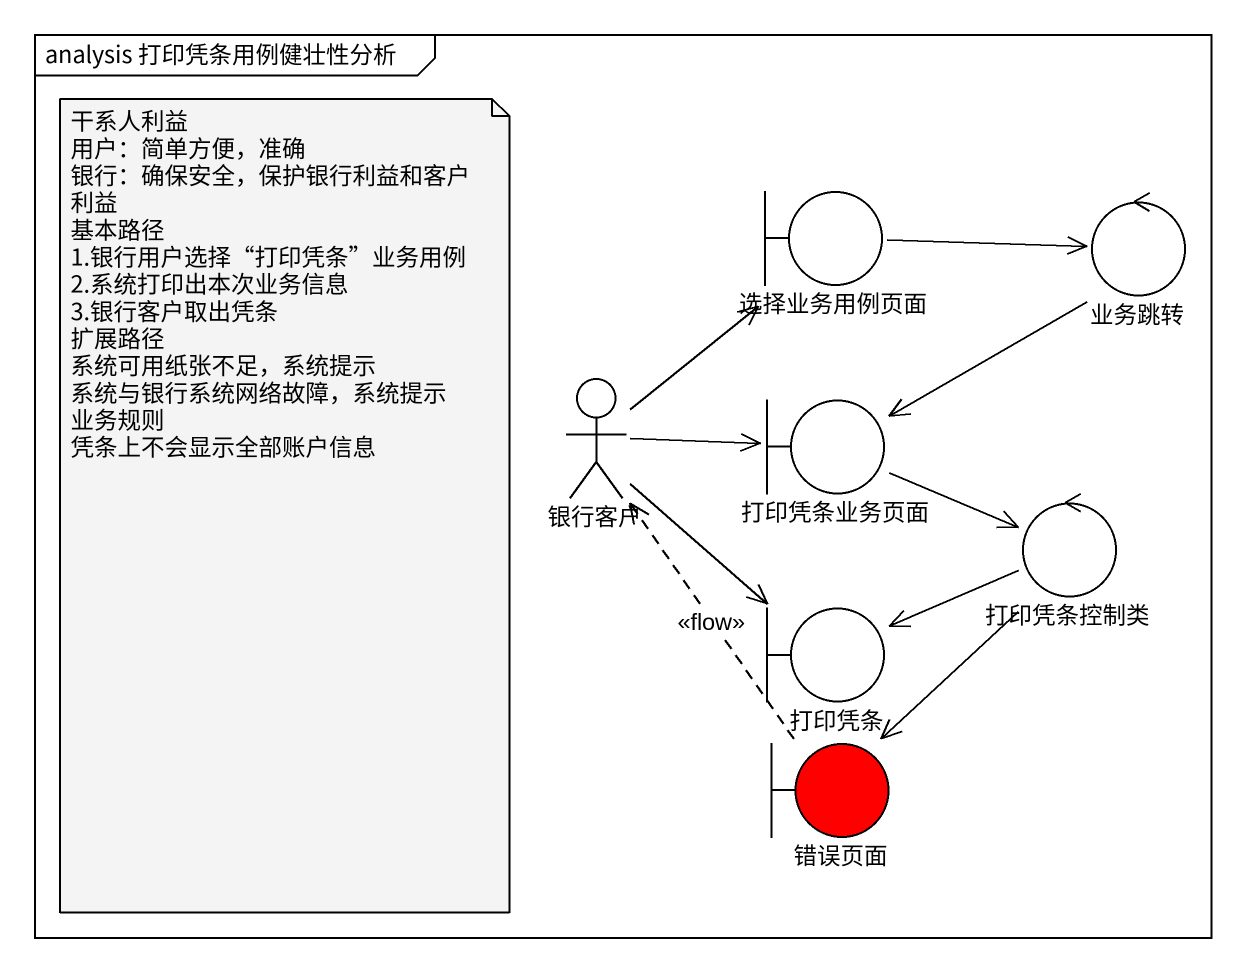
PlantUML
@startuml
mainframe analysis 打印凭条用例健壮性分析
boundary 选择业务用例页面
control 业务跳转
actor 银行客户
boundary 打印凭条业务页面
control 打印凭条控制类
boundary 打印凭条
boundary 错误页面 #FF0000
选择业务用例页面 -right-> 业务跳转
业务跳转 --> 打印凭条业务页面
银行客户 -up-> 选择业务用例页面
银行客户 -right-> 打印凭条业务页面
银行客户 --> 打印凭条
打印凭条业务页面 -right-> 打印凭条控制类
打印凭条控制类 -left-> 打印凭条
打印凭条控制类 --> 错误页面
错误页面 .up.> 银行客户 : <<flow>>
note as N1
  干系人利益
  用户：简单方便，准确
  银行：确保安全，保护银行利益和客户利益
  基本路径
  1.银行用户选择“打印凭条”业务用例
  2.系统打印出本次业务信息
  3.银行客户取出凭条
  扩展路径
  系统可用纸张不足，系统提示
  系统与银行系统网络故障，系统提示
  业务规则
  凭条上不会显示全部账户信息
end note
@enduml
